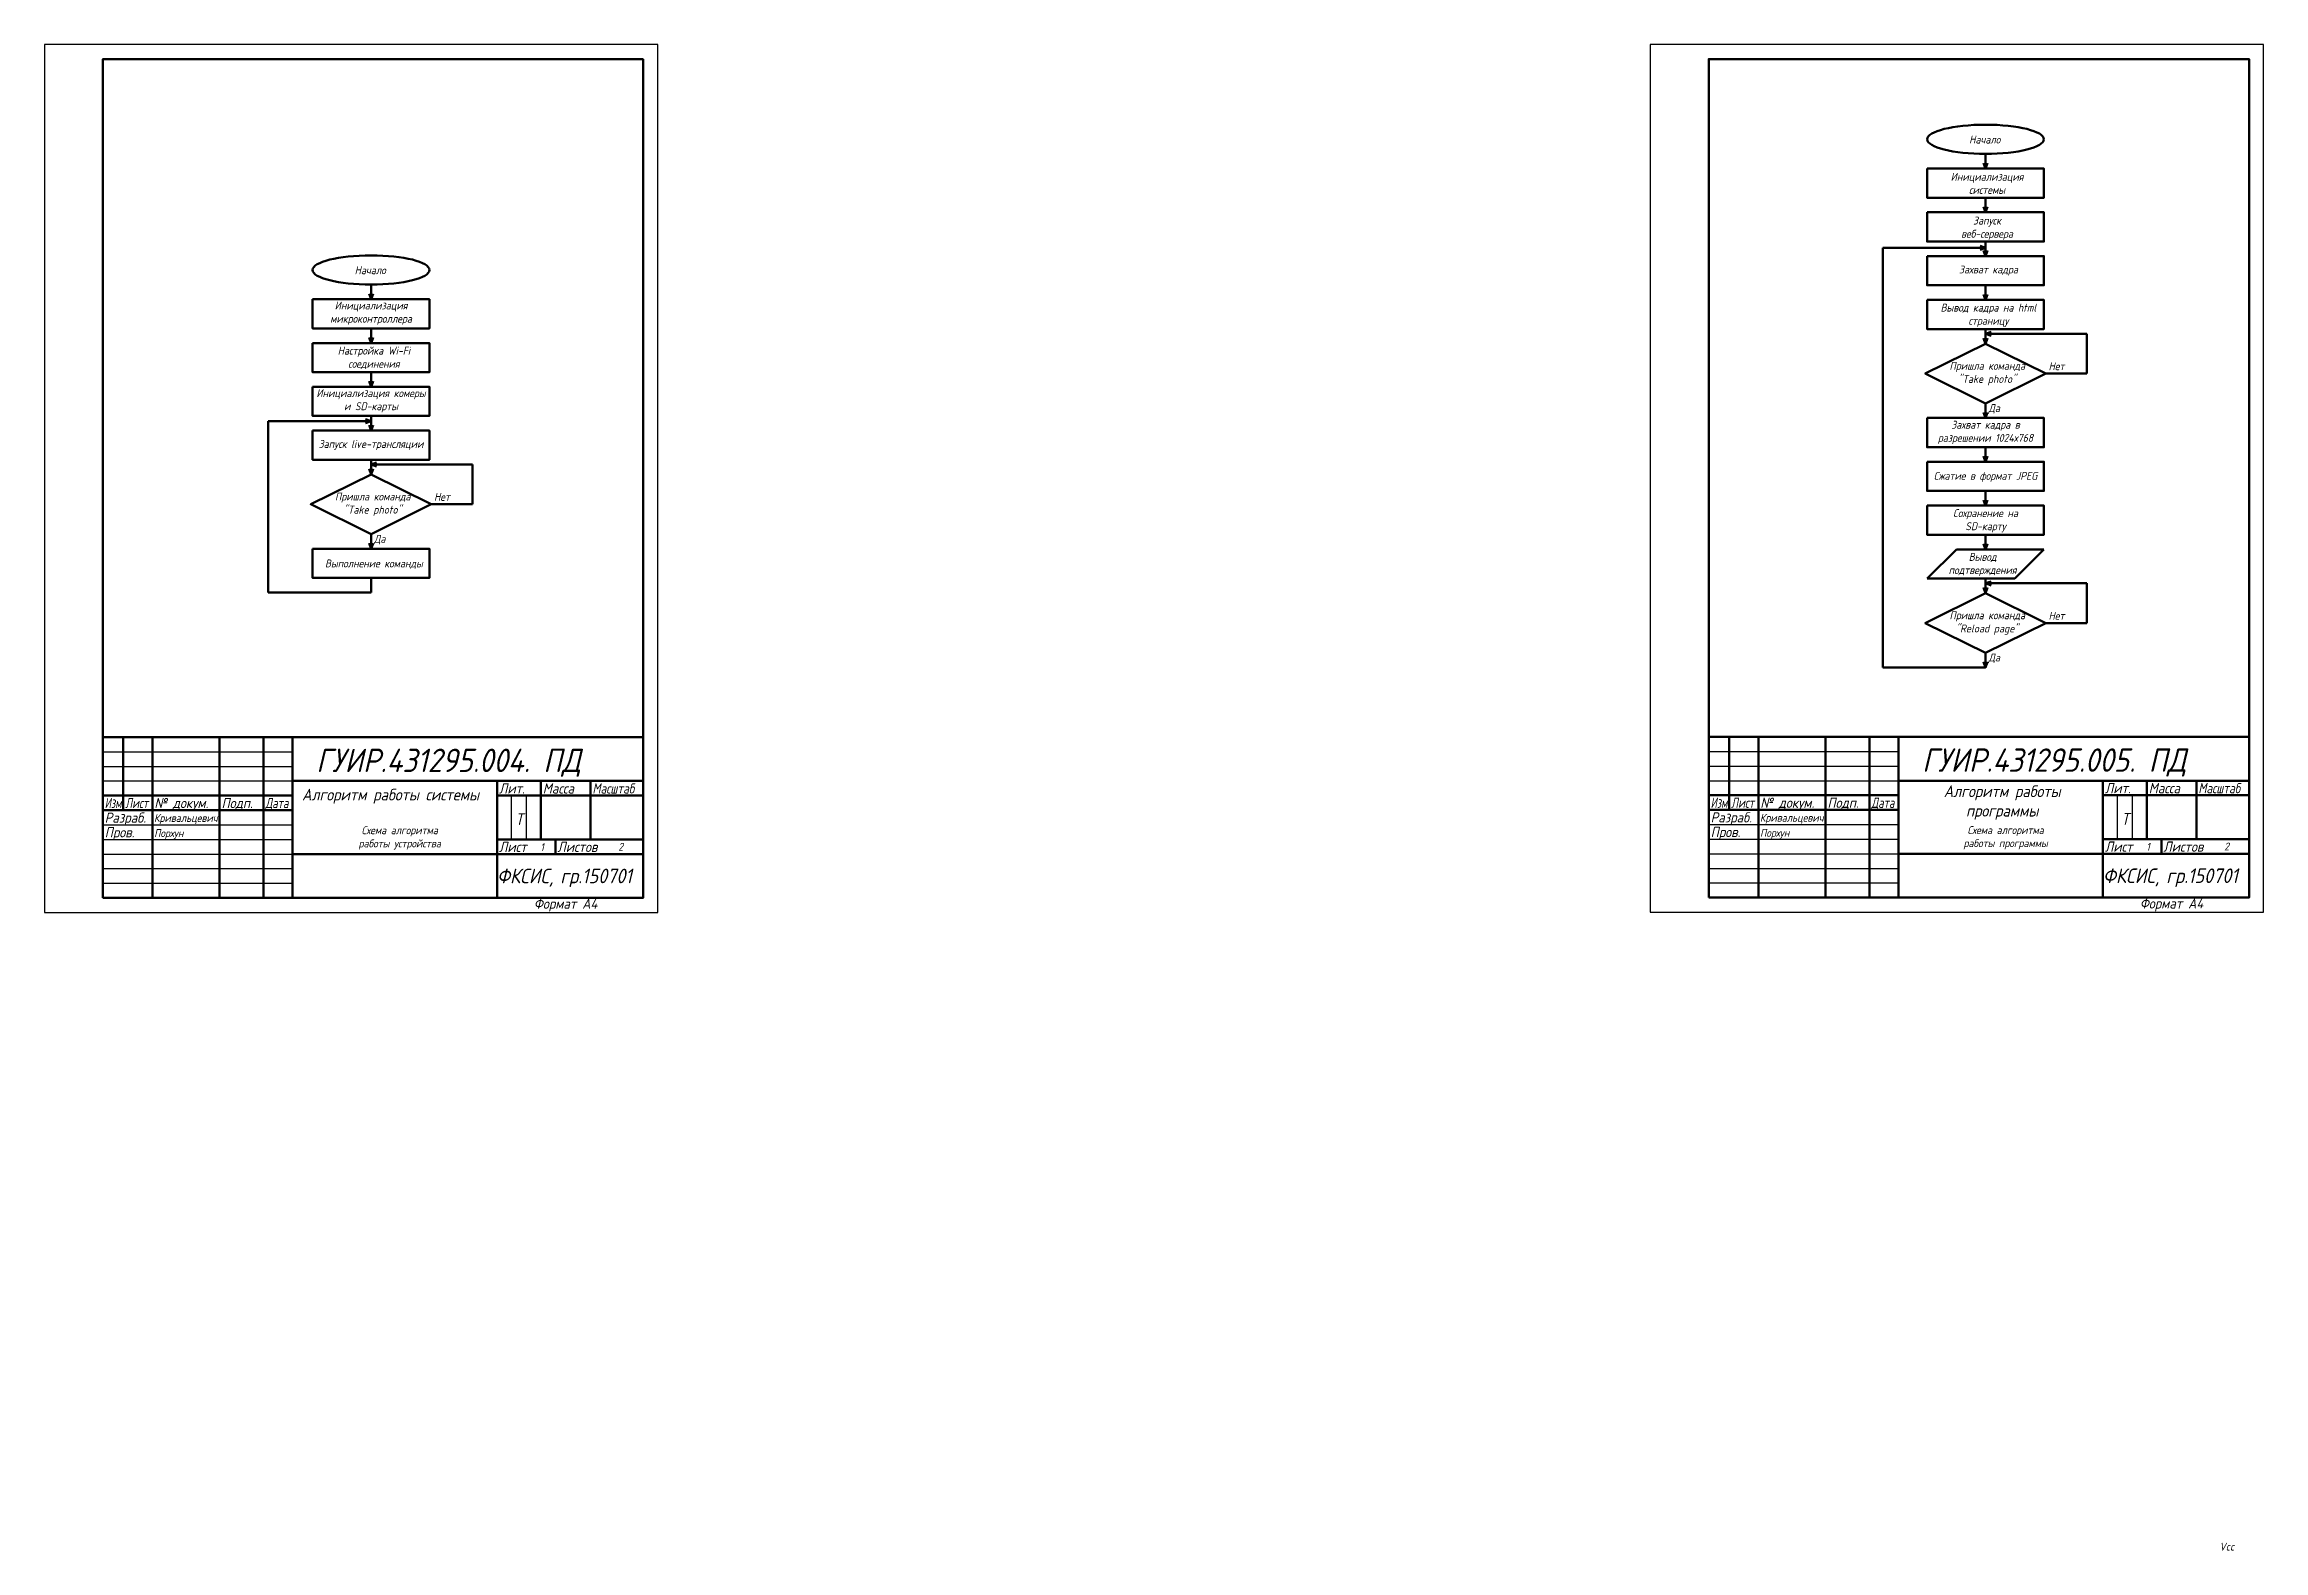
# Model space of a CAD drawing. Header units: millimetres. Extents: x 0 to 1052, y 0 to 1138.
# Drawn here: x 52 to 812, y 623 to 1138 of the extents above; entities that cross this region are included whole.
import ezdxf

# ---------------------------------------------------------------- set-up
doc = ezdxf.new("R2010")
doc.units = ezdxf.units.MM
doc.header["$LTSCALE"] = 0.5
doc.layers.get('0').update_dxf_attribs({"lineweight": 60})
doc.layers.get('Defpoints').update_dxf_attribs({"color": 5})
doc.layers.add('4-текст', color=7, linetype='Continuous', true_color=0x00ad00)
doc.styles.get("Standard").update_dxf_attribs({"font": 'ISOCPEUI.TTF', "width": 0.9})

msp = doc.modelspace()

# ---------------------------------------------------------------- linework, layer by layer
for p, q in [((716.85, 1100.79), (716.85, 1095.79)), ((716.85, 1085.8), (716.85, 1080.8)), ((681.72, 1068.1), (681.72, 1068.6)), ((681.72, 1068.6), (716.85, 1068.6)), ((681.72, 925.03), (681.72, 1068.1)), ((716.85, 1070.81), (716.85, 1065.81)), ((164.03, 1056.06), (164.03, 1051.06)), ((716.85, 1055.83), (716.85, 1050.83)), ((164.03, 1041.07), (164.03, 1036.07)), ((716.85, 1040.84), (716.85, 1035.84)), ((751.57, 1039.21), (716.85, 1039.21)), ((751.57, 1038.21), (751.57, 1039.21)), ((751.57, 1025.62), (751.57, 1038.21)), ((164.03, 1026.09), (164.03, 1021.09)), ((737.47, 1025.62), (751.57, 1025.62)), ((164.03, 1011.1), (164.03, 1006.1)), ((716.85, 1015.41), (716.85, 1010.41)), ((128.84, 950.7), (128.84, 1009.32)), ((128.84, 1009.32), (164.03, 1009.32)), ((164.03, 996.12), (164.03, 991.12)), ((716.85, 1000.42), (716.85, 995.42)), ((198.75, 994.49), (164.03, 994.49)), ((198.75, 993.49), (198.75, 994.49)), ((198.75, 980.89), (198.75, 993.49)), ((184.65, 980.89), (198.75, 980.89)), ((716.85, 985.43), (716.85, 980.43)), ((164.03, 970.68), (164.03, 965.68)), ((706.85, 965.45), (696.86, 955.46)), ((706.85, 965.45), (736.84, 965.45)), ((716.85, 970.45), (716.85, 965.45)), ((726.85, 955.46), (736.84, 965.45)), ((164.03, 950.7), (128.84, 950.7)), ((164.03, 955.7), (164.03, 950.7)), ((726.85, 955.46), (696.86, 955.46)), ((716.85, 955.46), (716.85, 950.46)), ((751.57, 953.83), (716.85, 953.83)), ((751.57, 952.83), (751.57, 953.83)), ((751.57, 940.24), (751.57, 952.83)), ((737.47, 940.24), (751.57, 940.24)), ((716.85, 930.03), (716.85, 925.03)), ((716.85, 925.03), (681.72, 925.03)), ((207.18, 886.18), (207.18, 881.18)), ((757.06, 886.27), (757.06, 881.27))]:
    msp.add_line(p, q)
at = {"lineweight": 60}
for p, q in [((257.18, 901.18), (72.18, 901.18)), ((79.18, 901.18), (79.18, 876.18)), ((89.18, 846.18), (89.18, 901.18)), ((112.18, 901.18), (112.18, 846.18)), ((127.18, 846.18), (127.18, 901.18)), ((137.18, 901.18), (137.18, 846.18)), ((807.06, 901.27), (622.06, 901.27)), ((629.06, 901.27), (629.06, 876.27)), ((639.06, 846.27), (639.06, 901.27)), ((662.06, 901.27), (662.06, 846.27)), ((677.06, 846.27), (677.06, 901.27)), ((687.06, 901.27), (687.06, 846.27)), ((137.18, 886.18), (257.18, 886.18)), ((207.18, 846.18), (207.18, 886.18)), ((222.18, 886.18), (222.18, 866.18)), ((239.18, 866.18), (239.18, 886.18)), ((687.06, 886.27), (807.06, 886.27)), ((757.06, 846.27), (757.06, 886.27)), ((772.06, 886.27), (772.06, 866.27)), ((789.06, 866.27), (789.06, 886.27)), ((72.18, 881.18), (137.18, 881.18)), ((72.18, 876.18), (137.18, 876.18)), ((207.18, 881.18), (257.18, 881.18)), ((622.06, 881.27), (687.06, 881.27)), ((622.06, 876.27), (687.06, 876.27)), ((757.06, 881.27), (807.06, 881.27)), ((757.06, 866.27), (807.06, 866.27)), ((777.06, 861.27), (777.06, 866.27)), ((137.18, 861.18), (257.18, 861.18)), ((207.18, 866.18), (257.18, 866.18)), ((227.18, 861.18), (227.18, 866.18)), ((687.06, 861.27), (807.06, 861.27))]:
    msp.add_line(p, q, dxfattribs=at)
at = {"lineweight": -3}
for p, q in [((72.18, 896.18), (137.18, 896.18)), ((72.18, 891.18), (137.18, 891.18)), ((622.06, 896.27), (687.06, 896.27)), ((622.06, 891.27), (687.06, 891.27)), ((72.18, 886.18), (137.18, 886.18)), ((622.06, 886.27), (687.06, 886.27)), ((212.18, 866.18), (212.18, 881.18)), ((217.18, 881.18), (217.18, 866.18)), ((762.06, 866.27), (762.06, 881.27)), ((767.06, 881.27), (767.06, 866.27)), ((72.18, 871.18), (137.18, 871.18)), ((622.06, 871.27), (687.06, 871.27)), ((622.06, 866.27), (687.06, 866.27)), ((72.18, 866.18), (137.18, 866.18)), ((72.18, 861.18), (137.18, 861.18)), ((622.06, 861.27), (687.06, 861.27)), ((72.18, 856.18), (137.18, 856.18)), ((72.18, 851.18), (137.18, 851.18)), ((622.06, 856.27), (687.06, 856.27)), ((622.06, 851.27), (687.06, 851.27))]:
    msp.add_line(p, q, dxfattribs=at)
at = {"lineweight": 60}
for points in [[(72.18, 846.18), (257.18, 846.18), (257.18, 1133.18), (72.18, 1133.18)], [(622.06, 846.27), (807.06, 846.27), (807.06, 1133.27), (622.06, 1133.27)]]:
    msp.add_lwpolyline(points, close=True, dxfattribs=at)
for points in [[(696.85, 1095.79), (736.85, 1095.79), (736.85, 1085.8), (696.85, 1085.8)], [(696.85, 1080.8), (736.85, 1080.8), (736.85, 1070.81), (696.85, 1070.81)], [(696.85, 1065.81), (736.85, 1065.81), (736.85, 1055.83), (696.85, 1055.83)], [(144.03, 1051.06), (184.03, 1051.06), (184.03, 1041.07), (144.03, 1041.07)], [(696.85, 1050.83), (736.85, 1050.83), (736.85, 1040.84), (696.85, 1040.84)], [(144.03, 1036.07), (184.03, 1036.07), (184.03, 1026.09), (144.03, 1026.09)], [(737.47, 1025.62), (716.85, 1035.84), (696.23, 1025.62), (716.85, 1015.41)], [(144.03, 1021.09), (184.03, 1021.09), (184.03, 1011.1), (144.03, 1011.1)], [(144.03, 1006.1), (184.03, 1006.1), (184.03, 996.12), (144.03, 996.12)], [(696.85, 1010.41), (736.85, 1010.41), (736.85, 1000.42), (696.85, 1000.42)], [(184.65, 980.89), (164.03, 991.12), (143.41, 980.89), (164.03, 970.68)], [(696.85, 995.42), (736.85, 995.42), (736.85, 985.43), (696.85, 985.43)], [(696.85, 980.43), (736.85, 980.43), (736.85, 970.45), (696.85, 970.45)], [(144.03, 965.68), (184.03, 965.68), (184.03, 955.7), (144.03, 955.7)], [(737.47, 940.24), (716.85, 950.46), (696.23, 940.24), (716.85, 930.03)]]:
    msp.add_lwpolyline(points, close=True)
for points in [[(717.55, 1097.66), (716.85, 1095.79), (716.18, 1097.67)], [(717.55, 1082.68), (716.85, 1080.8), (716.18, 1082.69)], [(714.97, 1069.3), (716.85, 1068.6), (714.96, 1067.94)], [(717.55, 1067.69), (716.85, 1065.81), (716.18, 1067.7)], [(164.72, 1052.94), (164.03, 1051.06), (163.36, 1052.95)], [(717.55, 1052.7), (716.85, 1050.83), (716.18, 1052.71)], [(164.72, 1037.95), (164.03, 1036.07), (163.36, 1037.96)], [(717.55, 1037.72), (716.85, 1035.84), (716.18, 1037.73)], [(718.72, 1038.51), (716.85, 1039.21), (718.73, 1039.88)], [(164.72, 1022.96), (164.03, 1021.09), (163.36, 1022.97)], [(717.55, 1012.28), (716.85, 1010.41), (716.18, 1012.29)], [(162.15, 1010.02), (164.03, 1009.32), (162.14, 1008.65)], [(164.72, 1007.98), (164.03, 1006.1), (163.36, 1007.99)], [(717.55, 997.3), (716.85, 995.42), (716.18, 997.31)], [(164.72, 992.99), (164.03, 991.12), (163.36, 993)], [(165.9, 993.79), (164.03, 994.49), (165.91, 995.15)], [(717.55, 982.31), (716.85, 980.43), (716.18, 982.32)], [(164.72, 967.56), (164.03, 965.68), (163.36, 967.57)], [(717.55, 967.32), (716.85, 965.45), (716.18, 967.33)], [(717.55, 952.34), (716.85, 950.46), (716.18, 952.35)], [(718.72, 953.13), (716.85, 953.83), (718.73, 954.5)], [(717.55, 926.9), (716.85, 925.03), (716.18, 926.91)]]:
    msp.add_lwpolyline(points)
for centre in [(716.85, 1105.79), (164.03, 1061.06)]:
    msp.add_ellipse(centre, major_axis=(20, 0), ratio=0.25)
at = {"layer": 'Defpoints'}
for points in [[(52.18, 841.18), (262.18, 841.18), (262.18, 1138.18), (52.18, 1138.18)], [(602.06, 841.27), (812.06, 841.27), (812.06, 1138.27), (602.06, 1138.27)]]:
    msp.add_lwpolyline(points, close=True, dxfattribs=at)

# ---------------------------------------------------------------- texts
at = {"lineweight": -3, "width": 0.9}
for p in [(219.79, 842.43), (769.67, 842.51)]:
    msp.add_text('Формат А4', height=3.5, dxfattribs=at).set_placement(p)
at = {"layer": '4-текст', "lineweight": -3}
for s, width, p in [('Лит.', 0.9, (207.85, 881.88)), ('Масса', 0.9, (222.85, 881.88)), ('Масштаб', 0.8, (239.85, 881.88)), ('Лит.', 0.9, (757.73, 881.97)), ('Масса', 0.9, (772.73, 881.97)), ('Масштаб', 0.8, (789.73, 881.97)), ('Изм.', 0.7, (72.85, 876.88)), ('Разраб.', 0.9, (72.85, 871.88)), ('Лист', 0.75, (79.85, 876.88)), ('№ докум.', 0.9, (89.85, 876.88)), ('Подп.', 0.9, (112.85, 876.88)), ('Дата', 0.75, (127.85, 876.88)), ('Изм.', 0.7, (622.73, 876.97)), ('Разраб.', 0.9, (622.73, 871.97)), ('Лист', 0.75, (629.73, 876.97)), ('№ докум.', 0.9, (639.73, 876.97)), ('Подп.', 0.9, (662.73, 876.97)), ('Дата', 0.75, (677.73, 876.97)), ('Пров.', 0.9, (72.85, 866.88)), ('Пров.', 0.9, (622.73, 866.97)), ('Лист', 0.9, (207.85, 861.88)), ('Листов', 0.9, (227.85, 861.88)), ('Лист', 0.9, (757.73, 861.97)), ('Листов', 0.9, (777.73, 861.97))]:
    msp.add_text(s, height=3.5, dxfattribs=dict(at, width=width)).set_placement(p)
at = {"layer": '4-текст', "attachment_point": 1}
for s, width, insert, char_height in [('{\\fISOCPEUR|b0|i1|c204|p34;Начало}', 14.9451, (711.24, 1107.04), 2.7), ('\\pxqc;{\\fISOCPEUR|b0|i1|c204|p34;Инициализация\\Pсистемы}', 14.9451, (709.89, 1094.3), 2.7), ('\\pxqc;{\\fISOCPEUR|b0|i1|c204|p34;Запуск веб-сервера}', 14.9451, (709.89, 1079.31), 2.7), ('{\\fISOCPEUR|b0|i1|c204|p34;Начало}', 14.9451, (158.42, 1062.32), 2.7), ('\\pxqc;{\\fISOCPEUR|b0|i1|c204|p34;Захват кадра}', 38.0174, (698.83, 1062.58), 2.7), ('\\pxqc;{\\fISOCPEUR|b0|i1|c204|p34;Инициализация} {\\fISOCPEUR|b0|i1|c204|p34;микроконтроллера}', 40, (144.03, 1050.24), 2.7), ('\\pxqc;{\\fISOCPEUR|b0|i1|c204|p34;Вывод кадра на }html {\\fISOCPEUR|b0|i1|c204|p34;страницу}', 38.0174, (698.83, 1049.52), 2.7), ('\\pxqc;{\\fISOCPEUR|b0|i1|c204|p34;Настройка }Wi-Fi {\\fISOCPEUR|b0|i1|c204|p34;соединения}', 38.0174, (146.01, 1034.8), 2.7), ('\\pxqc;{\\fISOCPEUR|b0|i1|c204|p34;Пришла команда \\P}"Take photo"', 26.3064, (704.28, 1029.61), 2.7), ('{\\fISOCPEUR|b0|i1|c204|p34;Нет}', 34.7739, (738.43, 1029.46), 2.7), ('\\pxqc;{\\fISOCPEUR|b0|i1|c204|p34;Инициализация} {\\fISOCPEUR|b0|i1|c204|p34;комеры \\Pи }SD{\\fISOCPEUR|b0|i1|c204|p34;-карты}', 40, (144.03, 1020.27), 2.7), ('{\\fISOCPEUR|b0|i1|c204|p34;Да}', 5.7132, (717.88, 1015.15), 2.7), ('\\pxqc;{\\fISOCPEUR|b0|i1|c204|p34;Захват кадра в разрешении 1024х768 }', 40, (696.85, 1009.46), 2.7), ('\\pxqc;{\\fISOCPEUR|b0|i1|c204|p34;Запуск }live{\\fISOCPEUR|b0|i1|c204|p34;-трансляции}', 40, (144.03, 1002.86), 2.7), ('\\pxqc;{\\fISOCPEUR|b0|i1|c204|p34;Сжатие в формат }JPEG', 40, (696.85, 991.95), 2.7), ('\\pxqc;{\\fISOCPEUR|b0|i1|c204|p34;Пришла команда \\P}"Take photo"', 26.3064, (151.46, 984.88), 2.7), ('{\\fISOCPEUR|b0|i1|c204|p34;Нет}', 34.7739, (185.61, 984.74), 2.7), ('\\pxqc;{\\fISOCPEUR|b0|i1|c204|p34;Сохранение на \\P}SD{\\fISOCPEUR|b0|i1|c204|p34;-карту}', 40, (696.85, 979.2), 2.7), ('{\\fISOCPEUR|b0|i1|c204|p34;Да}', 5.7132, (165.06, 970.42), 2.7), ('\\pxqc;{\\fISOCPEUR|b0|i1|c204|p34;Выполнение команды}', 38.0174, (146.01, 961.98), 2.7), ('\\pxqc;{\\fISOCPEUR|b0|i1|c204|p34;Вывод \\Pподтверждения}', 40, (695.85, 964.22), 2.7), ('\\pxqc;{\\fISOCPEUR|b0|i1|c204|p34;Пришла команда \\P}"Reload page"', 26.3064, (704.28, 944.23), 2.7), ('{\\fISOCPEUR|b0|i1|c204|p34;Нет}', 34.7739, (738.43, 944.08), 2.7), ('{\\fISOCPEUR|b0|i1|c204|p34;Да}', 5.7132, (717.88, 929.77), 2.7), ('{\\fISOCPEUR|b0|i1|c204|p34;ГУИР.431295.00}4{\\fISOCPEUR|b0|i1|c204|p34;. ПД}', 104.9689, (145.25, 897.24), 8), ('{\\fISOCPEUR|b0|i1|c204|p34;ГУИР.431295.00}5{\\fISOCPEUR|b0|i1|c204|p34;. ПД}', 104.9689, (695.13, 897.33), 8), ('{\\fISOCPEUR|b0|i1|c204|p34;Алгоритм работы системы}', 63.976, (140.4, 883.51), 4), ('\\pxqc;{\\fISOCPEUR|b0|i1|c204|p34;Алгоритм работы\\Pпрограммы}', 70.9723, (687.06, 884.66), 4), ('{\\fISOCPEUR|b0|i1|c204|p34;Кривальцевич}', 23, (89.73, 874.86), 2.7), ('{\\fISOCPEUR|b0|i1|c204|p34;Т}', 4, (213.51, 875.12), 4), ('{\\fISOCPEUR|b0|i1|c204|p34;Кривальцевич}', 23, (639.61, 874.95), 2.7), ('{\\fISOCPEUR|b0|i1|c204|p34;Т}', 4, (763.39, 875.21), 4), ('{\\fISOCPEUR|b0|i1|c204|p34;Порхун}', 23, (89.77, 869.69), 2.7), ('\\pxqc;{\\fISOCPEUR|b0|i1|c204|p34;Схема алгоритма\\Pработы устройства}', 43.6531, (152.02, 870.65), 2.7), ('{\\fISOCPEUR|b0|i1|c204|p34;Порхун}', 23, (639.65, 869.78), 2.7), ('\\pxqc;{\\fISOCPEUR|b0|i1|c204|p34;Схема алгоритма\\Pработы программы}', 43.6531, (701.9, 870.73), 2.7), ('{\\fISOCPEUR|b0|i1|c204|p34;1}', 23, (222.01, 864.9), 2.7), ('{\\fISOCPEUR|b0|i1|c204|p34;2}', 23, (248.68, 865), 2.7), ('{\\fISOCPEUR|b0|i1|c204|p34;1}', 23, (771.89, 864.99), 2.7), ('{\\fISOCPEUR|b0|i1|c204|p34;2}', 23, (798.56, 865.09), 2.7), ('{\\fISOCPEUR|b0|i1|c204|p34;ФКСИС,\\H0.8x; \\H1.25x;гр.150701}', 51.647, (207.18, 856.17), 5), ('{\\fISOCPEUR|b0|i1|c204|p34;ФКСИС,\\H0.8x; \\H1.25x;гр.150701}', 51.647, (757.06, 856.25), 5), ('Vcc', 5.587, (796.93, 625.48), 2.7)]:
    msp.add_mtext_dynamic_manual_height_columns(s, width=width, gutter_width=50, heights=[0], dxfattribs=dict(at, insert=insert, char_height=char_height))

doc.saveas('drawing.dxf')
